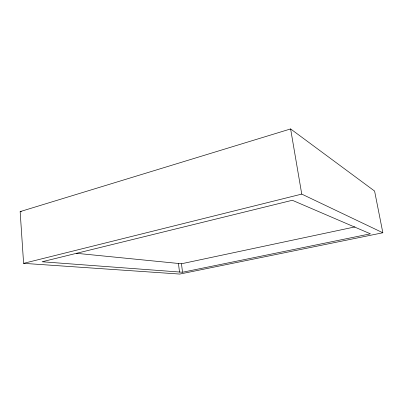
<?xml version="1.0" encoding="UTF-8"?>
<svg xmlns="http://www.w3.org/2000/svg" width="403" height="403" viewBox="0 0 403 403"><rect width="100%" height="100%" fill="white"/><g stroke="black" fill="none" stroke-linecap="round" stroke-linejoin="round"><path stroke-width="0.6" d="M20.15 211.605L290.613 128.935L374.594 191.062L382.85 232.768L179.753 274.065L23.601 263.345L20.15 211.605L21.389 211.817M23.601 263.345L301.751 194.1L382.85 232.768M76.293 253.291L181.476 263.764L354.993 226.899M182.524 272.247L370.422 233.826L292.326 200.281L42.108 261.769L182.524 272.247L181.476 263.764M290.613 128.935L301.751 194.1M178.469 263.587L179.526 272.216"/></g></svg>
